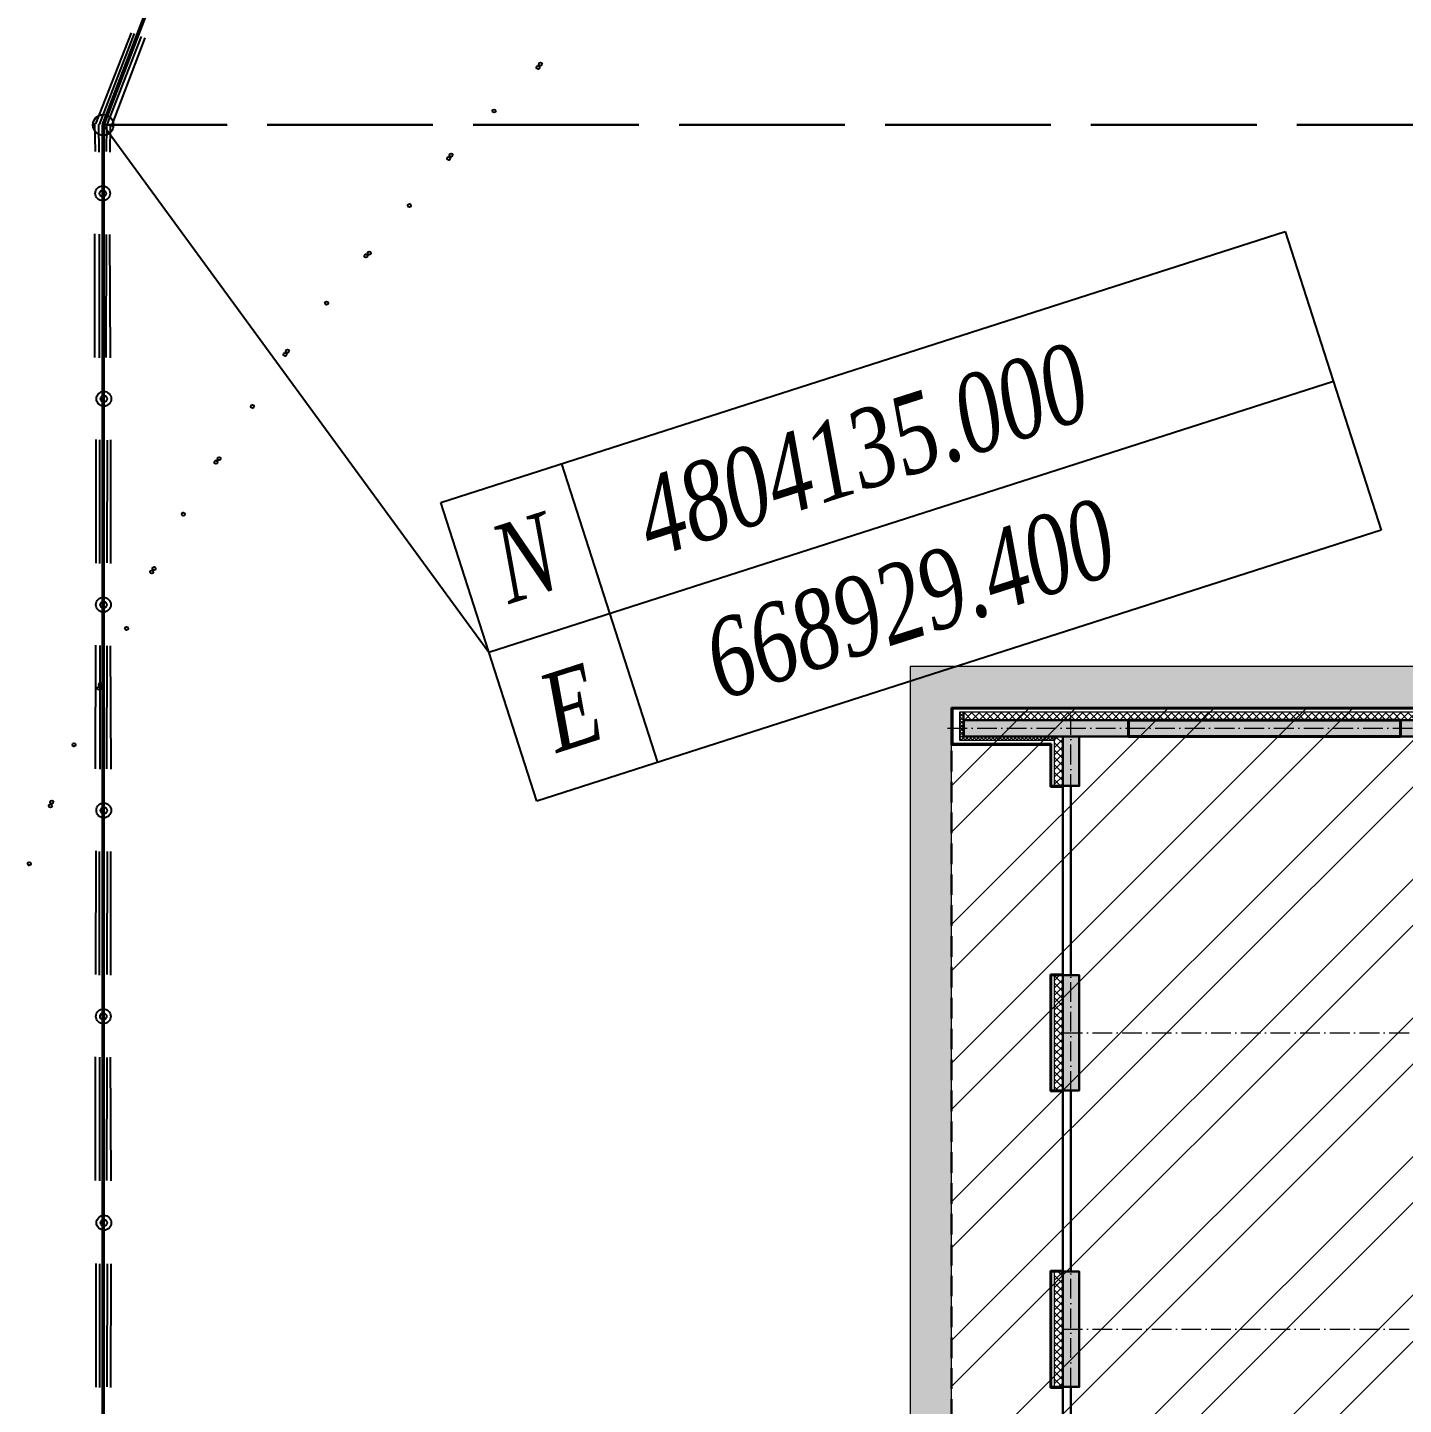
# Model space of a CAD drawing. Header units: millimetres. Extents: x 1353783 to 6492029790, y -7276956 to -512500.
# Drawn here: x 9952379 to 9955720, y -2801242 to -2797897 of the extents above; entities that cross this region are included whole.
import ezdxf

# ---------------------------------------------------------------- set-up
doc = ezdxf.new("R2010")
doc.units = ezdxf.units.MM
for name, pattern in [('( Dashed )', [0.75, 0.5, -0.25]), ('482 Границы районов', [5, 3, -1, 0, -1]), ('ACAD_ISO10W100', [18, 12, -3, 0, -3]), ('CONTI', [0]), ('осевая', [50.800000000000004, 31.75, -6.35, 6.35, -6.35])]:
    doc.linetypes.add(name, pattern=pattern)
doc.layers.get('0').update_dxf_attribs({"lineweight": 5})
for name, color, linetype, lineweight in [('!A-DIAFRAGM типовой', 142, 'Continuous', 0), ('7земля', 7, 'Continuous', 30), ('DIAFRAGM', 46, 'Continuous', 30), ('Hatch', 254, 'Continuous', 5), ('INSULATION', 81, 'Continuous', 5), ('Ар-окна', 5, 'Continuous', 9), ('ГП-Граница учасика ИЖС', 3, 'Continuous', 5), ('ГР.УЧ', 12, 'ограждение1', 40), ('оси', 231, 'осевая', 9)]:
    doc.layers.add(name, color=color, linetype=linetype, lineweight=lineweight)
for name, color, linetype in [('PI_DTГРАНИЦЫ', 10, 'CONTI'), ('SIT_LГРАНИЦЫ', 10, 'CONTI'), ('SIT_LРЕЛЬЕФ', 7, 'CONTI'), ('ГРАНИЦЫ', 7, 'CONTI'), ('Заливка', 7, 'Continuous'), ('РЕЛЬЕФ', 7, 'CONTI')]:
    doc.layers.add(name, color=color, linetype=linetype)
doc.styles.add('SHRFT', font='', dxfattribs={"width": 0.75})
doc.styles.get('SHRFT').set_extended_font_data('Times New Roman Cyr', italic=True)
doc.linetypes.add('ограждение1', pattern='A,6.35,-2.54,[133,ltypeshp.shx,S=2.54,R=0,X=-2.54,Y=0],-2.54,25.4', length=36.83)

# ---------------------------------------------------------------- blocks, each defined once
blk = doc.blocks.new('амвамвам')
at = {"lineweight": 30, "ltscale": 100, "true_color": 0x939598}
h = blk.add_hatch(color=252, dxfattribs=at)
h.dxf.hatch_style = 1
h.paths.add_polyline_path([(9742030.650745668, -3411249.514303321), (9742530.650745668, -3411249.514303323), (9742530.650745668, -3401629.517976575), (9728830.654929496, -3401629.517976576), (9728830.667146623, -3413279.517660795), (9725280.64584694, -3413279.517660793), (9725280.64584694, -3426029.516719263), (9745030.64169275, -3426029.516719259), (9745030.641692862, -3425529.93322267), (9725780.652775422, -3425529.933222666), (9725780.656179845, -3413779.51952189), (9729330.654901944, -3413779.517158045), (9729330.654901944, -3402129.517976573), (9742030.651035026, -3402129.095187871)])
h.paths.add_polyline_path([(9742030.65103501, -3414049.514303321), (9742530.65103501, -3414049.514303323), (9742530.65103501, -3419129.934599239), (9742030.652129821, -3419129.934599239)], flags=17)
at = {"color": 251, "lineweight": 15, "ltscale": 100, "true_color": 0x636466}
blk.add_lwpolyline([(9742030.650745668, -3411249.514303321), (9742530.650745668, -3411249.514303323), (9742530.650745668, -3401629.517976575), (9728830.654929496, -3401629.517976576), (9728830.667146623, -3413279.517660795), (9725280.64584694, -3413279.517660793), (9725280.64584694, -3426029.516719263), (9745030.64169275, -3426029.516719259), (9745030.641692862, -3425529.93322267), (9725780.652775422, -3425529.933222666), (9725780.656179845, -3413779.51952189), (9729330.654901944, -3413779.517158045), (9729330.654901944, -3402129.517976573), (9742030.651035026, -3402129.095187871)], close=True, dxfattribs=at)
blk = doc.blocks.new('апрапрапрары')
at = {"layer": '!A-DIAFRAGM типовой', "lineweight": 0, "ltscale": 100, "true_color": 0x000000}
h = blk.add_hatch(color=18, dxfattribs=at)
h.dxf.hatch_style = 1
h.paths.add_polyline_path([(9785850.664563831, -3289176.585538385), (9786050.66456383, -3289176.585493754), (9786050.66411756, -3287176.591182479), (9785850.664117558, -3287176.591227108)])
h = blk.add_hatch(color=18, dxfattribs=at)
h.dxf.hatch_style = 1
h.paths.add_polyline_path([(9777950.665067557, -3288376.59137665), (9777950.665112184, -3288576.591376648), (9779350.66475292, -3288576.59106426), (9779350.66470829, -3288376.59106426)])
h = blk.add_hatch(color=18, dxfattribs=at)
h.dxf.hatch_style = 1
h.paths.add_polyline_path([(9781550.665661162, -3288376.585230404), (9781550.66570579, -3288576.585230405), (9782950.664289396, -3288576.584918014), (9782950.66424477, -3288376.584918014)])
h = blk.add_hatch(color=18, dxfattribs=at)
h.dxf.hatch_style = 1
h.paths.add_polyline_path([(9785250.66432397, -3288376.59119814), (9785250.664368598, -3288576.59119814), (9785850.66422913, -3288576.591064258), (9785850.664184503, -3288376.591064258)])
h = blk.add_hatch(color=18, dxfattribs=at)
h.dxf.hatch_style = 1
h.paths.add_polyline_path([(9786050.664206797, -3292476.591224662), (9785850.664206795, -3292476.591269287), (9785850.66478695, -3295076.587456291), (9786050.66478695, -3295076.587411665)])
at = {"layer": 'Hatch', "lineweight": 40, "ltscale": 0.5, "true_color": 0x000000}
blk.add_hatch(color=18, dxfattribs=at).paths.add_polyline_path([(9786050.664563827, -3292476.591257446), (9785850.664563827, -3292476.591257445), (9785850.664563827, -3289176.585530064), (9786050.664563827, -3289176.585530066)])
at = {"layer": 'INSULATION', "ltscale": 0.5, "true_color": 0x000000}
h = blk.add_hatch(dxfattribs=at)
h.set_pattern_fill('ANSI37', color=18, scale=9.999997768927232, angle=179.9999999999999)
h.set_pattern_definition([(224.9999999999999, (9785850.66415295, -3294044.696355156), (22.45063529377164, -22.4506352937717), []), (314.9999999999999, (9785850.66415295, -3294044.696355156), (22.4506352937717, 22.45063529377163), [])])
h.paths.add_polyline_path([(9785850.66415295, -3288276.591022345), (9785800.664164105, -3288276.591022347), (9785800.664164105, -3287126.588065279), (9785850.66415295, -3287126.588065277)])
h = blk.add_hatch(dxfattribs=at)
h.set_pattern_fill('ANSI37', color=18, scale=9.999997768927232, angle=89.99999999999994)
h.set_pattern_definition([(134.9999999999999, (9781932.539285613, -3287176.588054121), (-22.45063529377169, -22.45063529377165), []), (225, (9781932.539285613, -3287176.588054121), (22.45063529377165, -22.45063529377169), [])])
h.paths.add_polyline_path([(9785850.66415295, -3287176.588054121), (9785850.66415295, -3287126.588065277), (9786150.664563831, -3287126.588065277), (9786150.664563831, -3287176.588054121)])
h = blk.add_hatch(dxfattribs=at)
h.set_pattern_fill('ANSI37', color=18, scale=20)
h.set_pattern_definition([(44.99999999999999, (9786050.66456383, -3293440.348215952), (-44.90128060534578, 44.90128060534577), []), (135, (9786050.66456383, -3293440.348215952), (-44.90128060534577, -44.90128060534576), [])])
h.paths.add_polyline_path([(9786050.66456383, -3287176.591188897), (9786150.66456383, -3287176.591188897), (9786150.664563831, -3299626.588612716), (9786050.66456383, -3299626.588612716)])
h = blk.add_hatch(dxfattribs=at)
h.set_pattern_fill('ANSI37', color=18, scale=20, angle=-90.00000000000001)
h.set_pattern_definition([(315, (9783586.904247262, -3288276.588085934), (44.90128060534578, 44.90128060534576), []), (44.99999999999999, (9783586.904247262, -3288276.588085934), (-44.90128060534575, 44.90128060534578), [])])
h.paths.add_polyline_path([(9779350.664730603, -3288276.588085934), (9779350.664730603, -3288376.588085932), (9777950.66523267, -3288376.588085932), (9777950.66523267, -3288276.588085932)])
h = blk.add_hatch(dxfattribs=at)
h.set_pattern_fill('ANSI37', color=18, scale=20, angle=-90.00000000000001)
h.set_pattern_definition([(315, (9787586.90366806, -3288276.58499753), (44.90128060534578, 44.90128060534576), []), (44.99999999999999, (9787586.90366806, -3288276.58499753), (-44.90128060534575, 44.90128060534578), [])])
h.paths.add_polyline_path([(9782950.664653448, -3288276.584997528), (9782950.664653448, -3288376.584997528), (9781550.665661162, -3288376.58499753), (9781550.665661162, -3288276.584997528)])
h = blk.add_hatch(dxfattribs=at)
h.set_pattern_fill('ANSI37', color=18, scale=20, angle=-90.00000000000001)
h.set_pattern_definition([(315, (9790686.903578421, -3288276.584993455), (44.90128060534578, 44.90128060534576), []), (44.99999999999999, (9790686.903578421, -3288276.584993455), (-44.90128060534575, 44.90128060534578), [])])
h.paths.add_polyline_path([(9785850.664385322, -3288276.584993453), (9785850.664385322, -3288376.584993453), (9785250.664329879, -3288376.584993453), (9785250.664329879, -3288276.584993453)])
at = {"layer": '7земля', "color": 18, "linetype": '( Dashed )', "lineweight": 30, "ltscale": 500, "true_color": 0x000000}
blk.add_line((9774550.66457243, -3287026.584975208), (9785750.664128715, -3287026.582476084), dxfattribs=at)
at = {"layer": '7земля', "color": 18, "lineweight": 30, "ltscale": 100, "true_color": 0x000000}
for p, q in [((9785750.66435185, -3288226.590984958), (9785750.664128713, -3287026.585096975)), ((9785750.664128713, -3287026.585096975), (9786200.66456383, -3287026.585052348)), ((9785760.664354082, -3288236.590985036), (9785760.664130945, -3287036.585095984)), ((9785760.664130945, -3287036.585095984), (9786190.66456383, -3287036.585053341)), ((9786190.66456383, -3287036.585053341), (9786190.66456383, -3299716.581455265)), ((9786200.66456383, -3287026.585052348), (9786200.66456383, -3299726.581122368)), ((9779360.664730605, -3288226.591143775), (9777940.665760629, -3288226.591143779)), ((9777940.665760629, -3288226.591143779), (9777940.665760629, -3288376.591143779)), ((9779350.664730603, -3288236.591143775), (9777950.665760629, -3288236.591143779)), ((9777950.665760629, -3288236.591143779), (9777950.66576063, -3288376.591143779)), ((9779350.664730603, -3288376.591143777), (9779350.664730603, -3288236.591143775)), ((9779360.664730605, -3288376.591143773), (9779360.664730605, -3288226.591143775)), ((9782960.66465345, -3288226.584997528), (9781540.665683474, -3288226.584997534)), ((9781540.665683474, -3288226.584997534), (9781540.665683476, -3288376.584997532)), ((9782950.66465345, -3288236.584997528), (9781550.665683474, -3288236.584997534)), ((9781550.665683474, -3288236.584997534), (9781550.665683476, -3288376.584997532)), ((9782950.66465345, -3288376.58499753), (9782950.66465345, -3288236.584997528)), ((9782960.66465345, -3288376.584997528), (9782960.66465345, -3288226.584997528)), ((9785240.66432397, -3288376.584993453), (9785240.66432987, -3288226.590981039)), ((9785240.66432987, -3288226.590981039), (9785750.66435185, -3288226.590984958)), ((9785250.664323969, -3288376.584993846), (9785250.664329477, -3288236.590981117)), ((9785250.664329477, -3288236.590981117), (9785760.664354082, -3288236.590985036))]:
    blk.add_line(p, q, dxfattribs=at)
at = {"layer": 'DIAFRAGM', "color": 18, "ltscale": 0.5, "true_color": 0x000000}
for points in [[(9785850.664563831, -3289176.585538385), (9786050.66456383, -3289176.585493754), (9786050.66411756, -3287176.591182479), (9785850.664117558, -3287176.591227108)], [(9777950.665067557, -3288376.59137665), (9777950.665112184, -3288576.591376648), (9779350.66475292, -3288576.59106426), (9779350.66470829, -3288376.59106426)], [(9781550.665661162, -3288376.585230404), (9781550.66570579, -3288576.585230405), (9782950.664289396, -3288576.584918014), (9782950.66424477, -3288376.584918014)], [(9785250.66432397, -3288376.59119814), (9785250.664368598, -3288576.59119814), (9785850.66422913, -3288576.591064258), (9785850.664184503, -3288376.591064258)], [(9786050.664206797, -3292476.591224662), (9785850.664206795, -3292476.591269287), (9785850.66478695, -3295076.587456291), (9786050.66478695, -3295076.587411665)]]:
    blk.add_lwpolyline(points, close=True, dxfattribs=at)
at = {"layer": 'Hatch', "color": 18, "lineweight": 40, "ltscale": 0.5, "true_color": 0x000000}
blk.add_lwpolyline([(9786050.664563827, -3292476.591257446), (9785850.664563827, -3292476.591257445), (9785850.664563827, -3289176.585530064), (9786050.664563827, -3289176.585530066)], close=True, dxfattribs=at)
at = {"layer": 'INSULATION', "color": 18, "ltscale": 0.5, "true_color": 0x000000}
for points in [[(9785850.66415295, -3288276.591022345), (9785800.664164105, -3288276.591022347), (9785800.664164105, -3287126.588065279), (9785850.66415295, -3287126.588065277)], [(9785850.66415295, -3287176.588054121), (9785850.66415295, -3287126.588065277), (9786150.664563831, -3287126.588065277), (9786150.664563831, -3287176.588054121)], [(9786050.66456383, -3287176.591188897), (9786150.66456383, -3287176.591188897), (9786150.664563831, -3299626.588612716), (9786050.66456383, -3299626.588612716)], [(9779350.664730603, -3288276.588085934), (9779350.664730603, -3288376.588085932), (9777950.66523267, -3288376.588085932), (9777950.66523267, -3288276.588085932)], [(9782950.664653448, -3288276.584997528), (9782950.664653448, -3288376.584997528), (9781550.665661162, -3288376.58499753), (9781550.665661162, -3288276.584997528)], [(9785850.664385322, -3288276.584993453), (9785850.664385322, -3288376.584993453), (9785250.664329879, -3288376.584993453), (9785250.664329879, -3288276.584993453)]]:
    blk.add_lwpolyline(points, close=True, dxfattribs=at)
at = {"layer": 'Ар-окна', "color": 18, "lineweight": 30, "true_color": 0x000000}
for points in [[(9775050.662649954, -3288376.585958936), (9777950.665089872, -3288376.585958936), (9777950.665089872, -3288476.591376649), (9775050.662649954, -3288476.591376649)], [(9779350.664730603, -3288376.591143777), (9781550.665683476, -3288376.591143777), (9781550.665683476, -3288476.585015767), (9779350.664730603, -3288476.585015767)], [(9782950.66424477, -3288376.587230534), (9785250.664346285, -3288376.587230534), (9785250.664346285, -3288476.59119814), (9782950.66424477, -3288476.59119814)]]:
    blk.add_lwpolyline(points, close=True, dxfattribs=at)
at = {"layer": 'оси', "color": 251, "linetype": 'ACAD_ISO10W100', "lineweight": 13, "ltscale": 20, "true_color": 0x636466}
for p, q in [((9785950.664663605, -3286976.584993455), (9785950.664663605, -3300576.617392759)), ((9778650.661524521, -3288376.59900472), (9778650.664057028, -3299726.221585725)), ((9782250.665157307, -3288376.584997528), (9782250.664604196, -3299726.135787194)), ((9762800.665821139, -3288476.588290823), (9786200.66456383, -3288476.588290823))]:
    blk.add_line(p, q, dxfattribs=at)
blk = doc.blocks.new('оо')
at = {"layer": 'PI_DTГРАНИЦЫ', "color": 9, "true_color": 0xc7c8ca}
blk.add_circle((222747.7934596914, -3431523.731817344), 0.125, dxfattribs=at)
blk.add_point((222747.7934596914, -3431523.731817344), dxfattribs=at)
at = {"layer": 'SIT_LГРАНИЦЫ', "color": 9, "true_color": 0xc7c8ca}
for p, q in [((222747.7134596913, -3431523.691817343), (222748.4634596913, -3431522.771817344)), ((222747.7534596913, -3431523.711817344), (222748.4934596913, -3431522.791817344)), ((222747.8034596913, -3431523.731817344), (222748.5334596914, -3431522.821817343)), ((222747.8334596913, -3431523.751817344), (222748.5634596913, -3431522.851817344)), ((222747.8834596913, -3431523.781817344), (222748.6034596913, -3431522.881817344)), ((222747.6034596913, -3431524.011817344), (222747.7034596913, -3431523.681817343)), ((222747.6434596913, -3431524.031817344), (222747.7434596913, -3431523.711817344)), ((222747.6834596913, -3431524.041817344), (222747.7834596914, -3431523.731817344)), ((222747.7334596913, -3431524.051817344), (222747.8334596913, -3431523.751817344)), ((222747.7734596914, -3431524.071817343), (222747.8734596913, -3431523.771817344)), ((222746.8334596913, -3431526.391817343), (222747.2934596914, -3431524.961817344)), ((222746.8834596913, -3431526.411817344), (222747.3434596913, -3431524.981817344)), ((222746.9234596913, -3431526.421817344), (222747.3834596913, -3431524.991817344)), ((222746.9634596913, -3431526.431817343), (222747.4234596913, -3431525.011817344)), ((222747.0134596913, -3431526.451817344), (222747.4634596913, -3431525.021817344)), ((222746.0834596913, -3431528.771817344), (222746.5434596914, -3431527.341817344)), ((222746.1234596913, -3431528.791817344), (222746.5834596913, -3431527.361817343)), ((222746.1634596914, -3431528.801817344), (222746.6234596913, -3431527.371817344)), ((222746.2134596913, -3431528.811817344), (222746.6734596913, -3431527.391817343)), ((222746.2534596913, -3431528.831817344), (222746.7134596913, -3431527.401817343)), ((222745.3134596913, -3431531.151817343), (222745.7734596914, -3431529.721817343)), ((222745.3634596913, -3431531.171817344), (222745.8234596913, -3431529.741817344)), ((222745.4034596914, -3431531.181817343), (222745.8634596913, -3431529.751817344)), ((222745.4434596913, -3431531.191817343), (222745.9034596914, -3431529.771817344)), ((222745.4934596913, -3431531.211817344), (222745.9434596913, -3431529.781817344)), ((222744.5534596913, -3431533.531817344), (222745.0134596913, -3431532.101817344)), ((222744.5934596913, -3431533.551817344), (222745.0534596913, -3431532.121817344)), ((222744.6334596913, -3431533.561817344), (222745.0934596913, -3431532.131817344)), ((222744.6834596913, -3431533.571817343), (222745.1434596913, -3431532.151817343)), ((222744.7234596913, -3431533.591817344), (222745.1834596913, -3431532.161817344)), ((222743.7834596914, -3431535.911817344), (222744.2434596913, -3431534.481817344)), ((222743.8334596913, -3431535.931817343), (222744.2934596913, -3431534.501817344)), ((222743.8734596913, -3431535.941817343), (222744.3334596913, -3431534.511817344)), ((222743.9134596914, -3431535.951817344), (222744.3734596913, -3431534.531817344)), ((222743.9634596913, -3431535.971817343), (222744.4134596914, -3431534.541817344)), ((222743.0234596914, -3431538.301817344), (222743.4834596913, -3431536.871817344)), ((222743.0634596913, -3431538.321817343), (222743.5234596914, -3431536.891817343)), ((222743.1034596913, -3431538.331817344), (222743.5634596913, -3431536.901817343)), ((222743.1534596914, -3431538.341817344), (222743.6134596913, -3431536.921817344)), ((222743.1934596913, -3431538.361817343), (222743.6534596914, -3431536.931817343))]:
    blk.add_line(p, q, dxfattribs=at)
for centre, radius in [((222747.5334596914, -3431524.521817344), 0.09000000000000001), ((222747.5334596914, -3431524.521817344), 0.04000000000000001), ((222746.7834596914, -3431526.901817343), 0.09000000000000001), ((222746.7834596914, -3431526.901817343), 0.04000000000000001), ((222746.0134596913, -3431529.281817344), 0.09000000000000001), ((222746.0134596913, -3431529.281817344), 0.04000000000000001), ((222745.2534596913, -3431531.661817344), 0.09000000000000001), ((222745.2534596913, -3431531.661817344), 0.04000000000000001), ((222744.4834596913, -3431534.041817344), 0.09000000000000001), ((222744.4834596913, -3431534.041817344), 0.04000000000000001), ((222743.7234596913, -3431536.431817343), 0.09000000000000001), ((222743.7234596913, -3431536.431817343), 0.04000000000000001)]:
    blk.add_circle(centre, radius, dxfattribs=at)
at = {"layer": 'SIT_LРЕЛЬЕФ', "color": 9, "true_color": 0xc7c8ca}
for centre in [(222753.0334596914, -3431524.681817343), (222753.0734596913, -3431524.651817343), (222752.3634596913, -3431525.021817344), (222751.6634596914, -3431525.401817343), (222751.7034596913, -3431525.371817344), (222751.0334596914, -3431525.801817344), (222750.3434596913, -3431526.221817343), (222750.3934596913, -3431526.201817344), (222749.7134596913, -3431526.621817344), (222749.0434596914, -3431527.061817344), (222749.0834596913, -3431527.031817344), (222748.4734596913, -3431527.541817344), (222747.8434596913, -3431528.051817344), (222747.8934596913, -3431528.021817344), (222747.2734596914, -3431528.531817344), (222746.6934596913, -3431529.081817344), (222746.7334596913, -3431529.051817344), (222746.1934596913, -3431529.641817343), (222745.6534596914, -3431530.231817344), (222745.6834596913, -3431530.191817343), (222745.1534596914, -3431530.791817344), (222744.6534596914, -3431531.411817344), (222744.6834596913, -3431531.371817344), (222744.1934596913, -3431532.001817344)]:
    blk.add_circle(centre, 0.02, dxfattribs=at)
at = {"layer": 'ГРАНИЦЫ', "color": 9, "linetype": 'CONTI', "true_color": 0xc7c8ca}
for p, q in [((222747.7934596914, -3431523.731817344), (222750.2934596913, -3431531.261817344)), ((222750.2934596913, -3431529.351817344), (222761.0634596913, -3431529.351817344)), ((222750.2934596913, -3431533.161817344), (222750.2934596913, -3431529.351817344)), ((222751.8334596913, -3431529.351817344), (222751.8334596913, -3431533.161817344)), ((222761.0634596913, -3431529.351817344), (222761.0634596913, -3431533.161817344)), ((222750.2934596913, -3431531.261817344), (222761.0634596913, -3431531.261817344)), ((222761.0634596913, -3431533.161817344), (222750.2934596913, -3431533.161817344))]:
    blk.add_line(p, q, dxfattribs=at)
blk.add_circle((222747.7934596914, -3431523.731817344), 0.125, dxfattribs=at)
at = {"layer": 'ГРАНИЦЫ', "color": 9, "true_color": 0xc7c8ca, "style": 'SHRFT', "width": 0.75}
for s, p in [('N', (222750.7034596913, -3431530.781817344)), ('4804135.000', (222752.5334596914, -3431530.781817344)), ('E', (222750.7034596913, -3431532.681817343)), (' 668929.400', (222752.5334596914, -3431532.681817343))]:
    blk.add_text(s, height=0.9500000000000001, dxfattribs=at).set_placement(p)

msp = doc.modelspace()

# ---------------------------------------------------------------- hatches: boundary and pattern name
at = {"layer": 'Заливка', "lineweight": 13, "ltscale": 100, "true_color": 0xffb3ff}
h = msp.add_hatch(dxfattribs=at)
h.set_pattern_fill('ANSI32', color=211, scale=25)
h.set_pattern_definition([(45, (298297.5959995128, 0), (-168.3798022700466, 168.3798022700466), []), (45, (298409.8492495128, 0), (-168.3798022700466, 168.3798022700466), [])])
h.paths.add_polyline_path([(9954622.43245265, -2799549.227109048), (9957162.459374603, -2799546.083911753), (9957162.459374603, -2804229.311137615), (9953912.295375224, -2804229.310502757), (9953912.432259917, -2801879.227281501), (9954622.432004336, -2801879.226945342)])

# ---------------------------------------------------------------- linework, layer by layer
at = {"layer": 'ГП-Граница учасика ИЖС', "color": 94, "linetype": '482 Границы районов', "lineweight": 30, "ltscale": 100}
for points in [[(9957762.372614866, -2793013.574807157), (9957762.37361769, -2788801.655046042), (9956361.414684754, -2788801.654776484), (9956026.407772753, -2789101.653497131), (9952562.37162973, -2798133.573695299), (9957762.37162973, -2798133.574695829), (9957762.372083817, -2795773.575609013)], [(9957762.371006373, -2801373.308390872), (9957762.37162973, -2798133.57469583), (9952562.37162973, -2798133.573695299), (9952562.370341405, -2804829.309745216), (9957762.370341407, -2804829.310745746), (9957762.37045685, -2804229.311253043)]]:
    msp.add_lwpolyline(points, dxfattribs=at)
at = {"layer": 'ГР.УЧ', "lineweight": 50, "ltscale": 50}
msp.add_lwpolyline([(9989974.739977548, -2788086.964370013), (9980999.905637793, -2784252.694393895), (9971209.801978033, -2783594.91758485), (9961622.080849793, -2784090.501651924), (9956026.407772753, -2789101.653497131), (9952562.35994758, -2798133.573152549), (9952562.360034691, -2851699.461551875), (9972185.400588877, -2856026.155371806), (9982830.040623628, -2857774.880201491), (9996494.1091571, -2858056.398360992)], dxfattribs=at)
at = {"layer": 'Заливка', "color": 211, "lineweight": 13, "ltscale": 100, "true_color": 0xffb3ff}
msp.add_lwpolyline([(9954622.43245265, -2799549.227109048), (9957162.459374603, -2799546.083911753), (9957162.459374603, -2804229.311137615), (9953912.295375224, -2804229.310502757), (9953912.432259917, -2801879.227281501), (9954622.432004336, -2801879.226945342)], close=True, dxfattribs=at)

# ---------------------------------------------------------------- block references
at = {"color": 1, "lineweight": 30}
for name, p, xscale, yscale, zscale, rotation in [('амвамвам', (8008756.432392774, -2119122.94911043), 0.1999999999999998, 0.1999999999999998, 0.1999999999999998, 359.9999889757423), ('апрапрапрары', (9297216.765961086, -4756789.317322101), 0.1999999999999999, 0.1999999999999999, 0.1999999999999999, 89.99998897575162)]:
    msp.add_blockref(name, p, dxfattribs=dict(at, xscale=xscale, yscale=yscale, zscale=zscale, rotation=rotation))
at = {"layer": 'РЕЛЬЕФ', "color": 240, "lineweight": 30, "true_color": 0xed1f24, "xscale": 200.0000000000001, "yscale": 200.0000000000001, "zscale": 200.0000000000001, "rotation": 17.80578495452471}
msp.add_blockref('оо', (-242329120.9759156, 637008728.1453253), dxfattribs=at)

doc.saveas('drawing.dxf')
